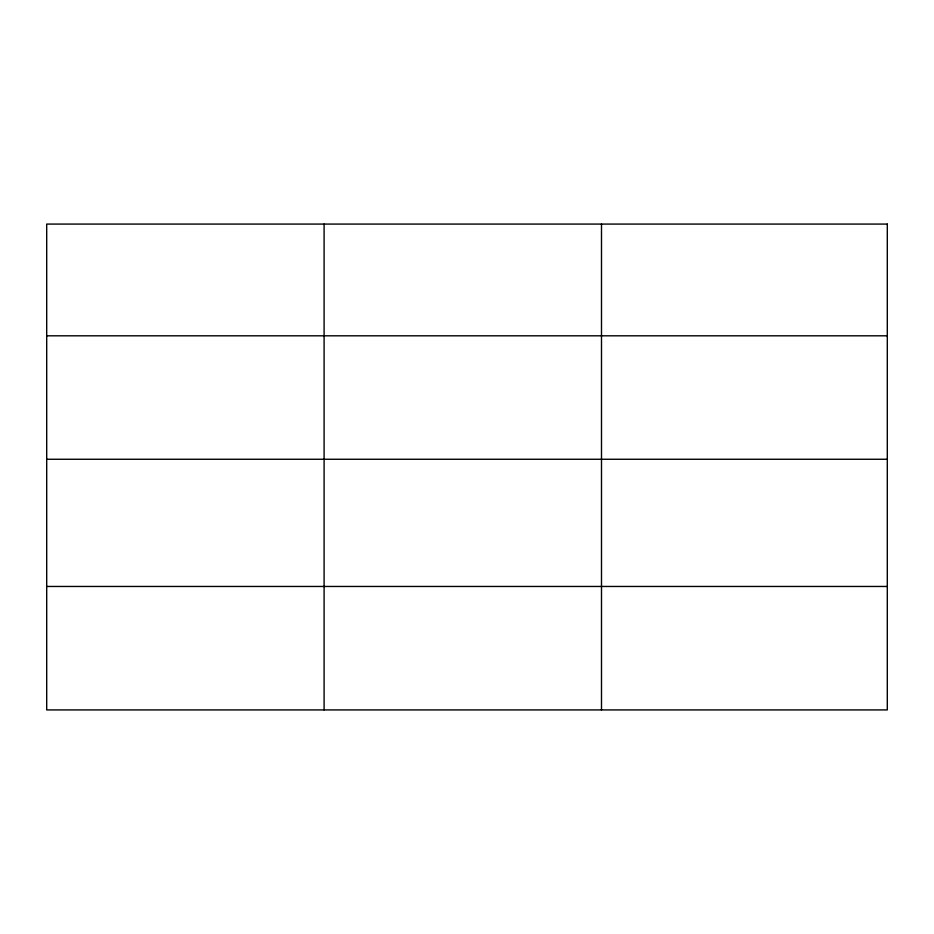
<?xml version="1.0" encoding="UTF-8"?>
<svg xmlns="http://www.w3.org/2000/svg" width="934" height="934" viewBox="0 0 934 934"><rect width="100%" height="100%" fill="white"/><g stroke="black" fill="none" stroke-linecap="round" stroke-linejoin="round"><path stroke-width="1.4" d="M46.7 335.808L887.3 335.808M46.7 459.259L887.3 459.259M46.7 586.459L887.3 586.459M601.496 224.078L601.496 709.922M324.098 224.078L324.098 709.922M887.3 224.078L46.7 224.078L46.7 709.922L887.3 709.922L887.3 224.078"/></g></svg>
